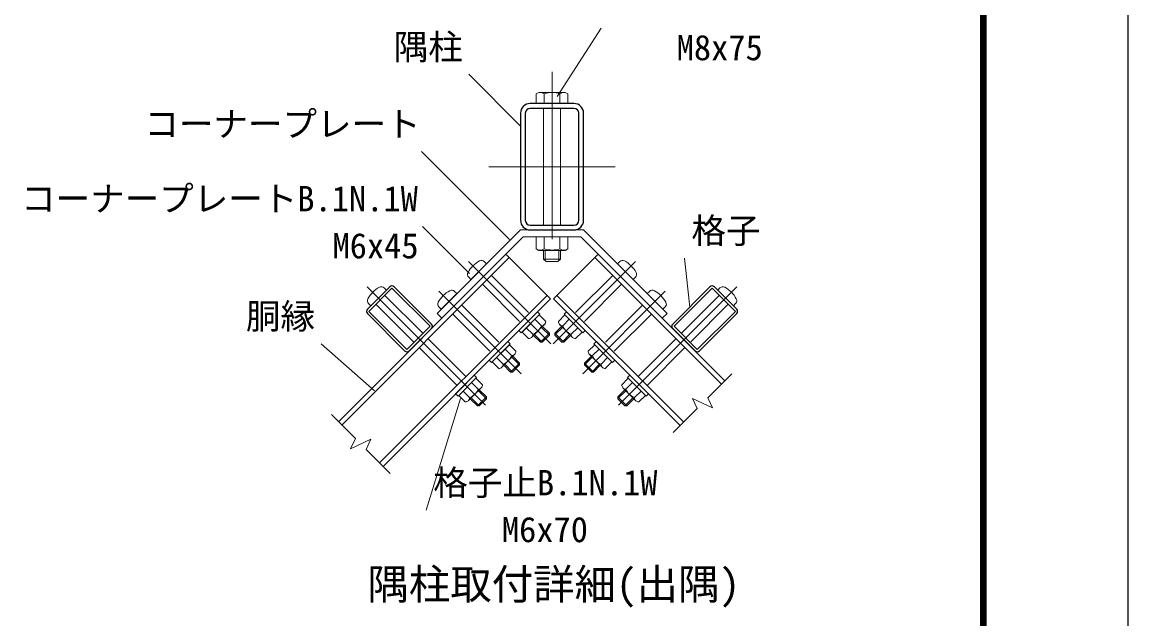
# Model space of a CAD drawing. Units: millimetres, scale not verified. Extents: x -4200 to 4200, y -2970 to 2970.
# Drawn here: x 2099 to 4200, y -269 to 864 of the extents above; entities that cross this region are included whole.
import ezdxf
from ezdxf.enums import TextEntityAlignment as Align

# ---------------------------------------------------------------- set-up
doc = ezdxf.new("R2010")
doc.units = ezdxf.units.MM
doc.header["$LTSCALE"] = 10
doc.linetypes.add('USER1', pattern=[50.8, 31.75, -6.35, 6.35, -6.35])
for name, color, linetype, lineweight in [('0-0_D-TTL', 2, 'Continuous', 25), ('0-1_D-TTL-TXT', 7, 'Continuous', 25), ('0-2_D-BMK', 2, 'USER1', 13), ('0-5_D-STR1', 1, 'Continuous', 25), ('0-6_D-STR3', 3, 'Continuous', 13), ('0-8_D-STR-DIM', 7, 'Continuous', 13), ('0-B_D-STR-TXT', 7, 'Continuous', 13)]:
    doc.layers.add(name, color=color, linetype=linetype, lineweight=lineweight)
doc.styles.add('ＭＳ ゴシック', font='')
doc.styles.get('ＭＳ ゴシック').set_extended_font_data('MS Gothic')

msp = doc.modelspace()

# ---------------------------------------------------------------- linework, layer by layer
at = {"layer": '0-0_D-TTL'}
for points in [[(-4199.92, 2969.8), (4200.08, 2969.8), (4200.08, -2970.2), (-4199.92, -2970.2)], [(-3929.92, 2749.8), (3930.08, 2749.8), (3930.08, -2750.2), (-3929.92, -2750.2)], [(-3927.42, 2747.3), (3927.58, 2747.3), (3927.58, -2747.7), (-3927.42, -2747.7)], [(-3924.92, 2744.8), (3925.08, 2744.8), (3925.08, -2745.2), (-3924.92, -2745.2)], [(-3922.42, 2742.3), (3922.58, 2742.3), (3922.58, -2742.7), (-3922.42, -2742.7)], [(-3919.92, 2739.8), (3920.08, 2739.8), (3920.08, -2740.2), (-3919.92, -2740.2)]]:
    msp.add_lwpolyline(points, close=True, dxfattribs=at)
at = {"layer": '0-2_D-BMK'}
for p, q in [((3106.2, 769.37), (3106.2, 409.37)), ((2986.2, 589.37), (3226.2, 589.37)), ((3104.14, 253.04), (2947.61, 409.57)), ((3108.26, 253.04), (3264.79, 409.57)), ((2755.25, 361.51), (2985.55, 131.21)), ((3457.15, 361.51), (3226.85, 131.21)), ((3047.57, 196.47), (2891.04, 353)), ((3164.83, 196.47), (3321.36, 353))]:
    msp.add_line(p, q, dxfattribs=at)
at = {"layer": '0-5_D-STR1'}
for p, q in [((3147.8, 709.37), (3064.6, 709.37)), ((3147.8, 700.17), (3064.6, 700.17)), ((3046.2, 690.97), (3046.2, 487.77)), ((3055.4, 690.97), (3055.4, 487.77)), ((3157, 487.77), (3157, 690.97)), ((3166.2, 487.77), (3166.2, 690.97)), ((3064.6, 478.57), (3147.8, 478.57)), ((3064.6, 469.37), (3147.8, 469.37)), ((3018.48, 423.55), (2700.28, 105.35)), ((3103.33, 338.7), (3018.48, 423.55)), ((3109.07, 338.7), (3193.92, 423.55)), ((3193.92, 423.55), (3434.32, 183.15)), ((3024.99, 417.05), (2706.79, 98.85)), ((3187.41, 417.05), (3427.81, 176.64)), ((2755.44, 318.9), (2797.86, 361.33)), ((2806.35, 361.33), (2877.06, 290.62)), ((3406.05, 361.33), (3335.34, 290.62)), ((3456.96, 318.9), (3414.54, 361.33)), ((2778.63, 27.01), (3096.83, 345.2)), ((2785.14, 20.5), (3103.33, 338.7)), ((3349.47, 98.3), (3109.07, 338.7)), ((3355.97, 104.8), (3115.57, 345.2)), ((2826.15, 239.7), (2755.44, 310.41)), ((3386.25, 239.7), (3456.96, 310.41)), ((2877.06, 282.13), (2834.63, 239.7)), ((2876.78, 281.85), (2834.92, 239.99)), ((2876.78, 281.85), (2834.92, 239.99)), ((3335.34, 282.13), (3377.77, 239.7)), ((3335.62, 281.85), (3377.48, 239.99))]:
    msp.add_line(p, q, dxfattribs=at)
for points in [[(2802.11, 358.78), (2874.51, 286.37), (2830.39, 242.25), (2757.98, 314.66)], [(3410.29, 358.78), (3337.88, 286.37), (3382.01, 242.25), (3454.42, 314.66)]]:
    msp.add_lwpolyline(points, close=True, dxfattribs=at)
for centre, radius, start, end in [((3064.6, 690.97), 18.4, 90, 180), ((3064.6, 690.97), 9.2, 90, 180), ((3147.8, 690.97), 18.4, 0, 90), ((3147.8, 690.97), 9.2, 0, 90), ((3064.6, 487.77), 18.4, 180, 270), ((3064.6, 487.77), 9.2, 180, 270), ((3147.8, 487.77), 9.2, 270, 0), ((3147.8, 487.77), 18.4, 270, 0), ((2802.11, 357.08), 6, 45, 135), ((3410.29, 357.08), 6, 45, 135), ((2759.68, 314.66), 6, 135, 225), ((3452.72, 314.66), 6, 315, 45), ((2872.82, 286.37), 6, 315, 45), ((3339.58, 286.37), 6, 135, 225), ((2830.39, 243.95), 6, 225, 315), ((3382.01, 243.95), 6, 225, 315)]:
    msp.add_arc(centre, radius, start, end, dxfattribs=at)
at = {"layer": '0-6_D-STR3'}
for p, q in [((3081, 730.57), (3076.18, 727.79)), ((3076.18, 709.37), (3076.18, 727.79)), ((3131.4, 730.57), (3081, 730.57)), ((3091.19, 709.37), (3091.19, 727.79)), ((3121.21, 709.37), (3121.21, 727.79)), ((3131.4, 730.57), (3136.22, 727.79)), ((3136.22, 709.37), (3136.22, 727.79)), ((3136.22, 709.37), (3076.18, 709.37)), ((3090.2, 700.17), (3090.2, 478.57)), ((3122.2, 700.17), (3122.2, 478.57)), ((2887.81, 310.98), (3046.2, 469.37)), ((3046.2, 469.37), (3166.2, 469.37)), ((3166.2, 469.37), (3324.59, 310.98)), ((3051.5, 456.57), (3160.9, 456.57)), ((3076.18, 456.57), (3076.18, 433.47)), ((3076.18, 456.57), (3136.22, 456.57)), ((3091.19, 456.57), (3091.19, 433.47)), ((3121.21, 456.57), (3121.21, 433.47)), ((3136.22, 456.57), (3136.22, 433.47)), ((3160.9, 456.57), (3315.54, 301.93)), ((3076.18, 433.47), (3081.2, 430.57)), ((3081.2, 430.57), (3131.2, 430.57)), ((3090.2, 430.57), (3090.2, 414.17)), ((3093.2, 430.57), (3093.2, 411.17)), ((3119.2, 430.57), (3119.2, 411.17)), ((3122.2, 430.57), (3122.2, 414.17)), ((3136.22, 433.47), (3131.2, 430.57)), ((2952.15, 375.33), (2981.85, 405.03)), ((2977.53, 409.34), (2981.85, 405.03)), ((3090.2, 414.17), (3095, 409.37)), ((3122.2, 414.17), (3090.2, 414.17)), ((3117.4, 409.37), (3095, 409.37)), ((3122.2, 414.17), (3117.4, 409.37)), ((3234.87, 409.34), (3230.55, 405.03)), ((3260.24, 375.33), (3230.55, 405.03)), ((2947.84, 379.65), (2952.15, 375.33)), ((2991.05, 383.11), (3061.46, 312.69)), ((3221.35, 383.11), (3150.94, 312.69)), ((3264.56, 379.65), (3260.24, 375.33)), ((2787.18, 359.28), (2791.5, 354.96)), ((2974.07, 366.13), (3044.49, 295.72)), ((3238.32, 366.13), (3167.91, 295.72)), ((3425.22, 359.28), (3420.9, 354.96)), ((2791.5, 354.96), (2761.8, 325.26)), ((2788.53, 345.2), (2859.81, 273.93)), ((2895.59, 318.76), (2925.28, 348.46)), ((2920.97, 352.78), (2925.28, 348.46)), ((3291.43, 352.78), (3287.11, 348.46)), ((3316.81, 318.76), (3287.11, 348.46)), ((3423.87, 345.2), (3352.59, 273.93)), ((3420.9, 354.96), (3450.6, 325.26)), ((2757.48, 329.58), (2761.8, 325.26)), ((2771.56, 328.23), (2842.84, 256.96)), ((2891.27, 323.08), (2895.59, 318.76)), ((2934.48, 326.54), (3004.89, 256.12)), ((3277.92, 326.54), (3207.51, 256.12)), ((3321.13, 323.08), (3316.81, 318.76)), ((3440.84, 328.23), (3369.56, 256.96)), ((3454.92, 329.58), (3450.6, 325.26)), ((2917.51, 309.57), (2987.92, 239.15)), ((3049.17, 275.48), (3081.7, 308.01)), ((3086.01, 287.43), (3073.56, 299.88)), ((3081.7, 308.01), (3094.14, 295.57)), ((3130.7, 308.01), (3118.26, 295.57)), ((3126.39, 287.43), (3138.83, 299.88)), ((3163.23, 275.48), (3130.7, 308.01)), ((3294.89, 309.57), (3224.48, 239.15)), ((3324.59, 310.98), (3315.54, 301.93)), ((3049.17, 275.48), (3061.61, 263.04)), ((3069.75, 271.17), (3057.3, 283.62)), ((3067.32, 265.35), (3092.15, 290.18)), ((3084.1, 256.11), (3101.07, 273.08)), ((3086.36, 284.39), (3101.07, 269.69)), ((3088.06, 286.09), (3101.07, 273.08)), ((3101.07, 269.69), (3101.07, 273.08)), ((3124.34, 286.09), (3111.33, 273.08)), ((3128.3, 256.11), (3111.33, 273.08)), ((3111.33, 269.69), (3111.33, 273.08)), ((3126.04, 284.39), (3113.02, 271.38)), ((3145.08, 265.35), (3120.25, 290.18)), ((3142.65, 271.17), (3155.1, 283.62)), ((3163.23, 275.48), (3150.78, 263.04)), ((2870.84, 262.9), (2942.68, 191.06)), ((3071.09, 269.12), (3084.1, 256.11)), ((3072.79, 270.82), (3087.49, 256.11)), ((3087.49, 256.11), (3084.1, 256.11)), ((3087.49, 256.11), (3101.07, 269.69)), ((3124.9, 256.11), (3111.33, 269.69)), ((3124.9, 256.11), (3128.3, 256.11)), ((3139.61, 270.82), (3126.6, 257.81)), ((3141.31, 269.12), (3128.3, 256.11)), ((3341.56, 262.9), (3269.72, 191.06)), ((2853.87, 245.93), (2925.71, 174.08)), ((2992.6, 218.91), (3025.13, 251.44)), ((3010.75, 208.78), (3035.58, 233.61)), ((3029.44, 230.87), (3017, 243.31)), ((3025.13, 251.44), (3037.57, 239)), ((3187.27, 251.44), (3174.83, 239)), ((3201.65, 208.78), (3176.82, 233.61)), ((3182.96, 230.87), (3195.4, 243.31)), ((3219.8, 218.91), (3187.27, 251.44)), ((3219.8, 218.91), (3187.27, 251.44)), ((3358.53, 245.93), (3286.69, 174.08)), ((2992.6, 218.91), (3005.05, 206.47)), ((3013.18, 214.6), (3000.73, 227.05)), ((3014.52, 212.55), (3027.53, 199.54)), ((3016.22, 214.25), (3030.93, 199.54)), ((3027.53, 199.54), (3044.5, 216.51)), ((3029.79, 227.82), (3044.5, 213.12)), ((3030.93, 199.54), (3044.5, 213.12)), ((3031.49, 229.52), (3044.5, 216.51)), ((3044.5, 213.12), (3044.5, 216.51)), ((3180.91, 229.52), (3167.9, 216.51)), ((3182.6, 227.82), (3167.9, 213.12)), ((3184.87, 199.54), (3167.9, 216.51)), ((3167.9, 213.12), (3167.9, 216.51)), ((3181.47, 199.54), (3167.9, 213.12)), ((3196.18, 214.25), (3181.47, 199.54)), ((3197.88, 212.55), (3184.87, 199.54)), ((3199.22, 214.6), (3211.67, 227.05)), ((3219.8, 218.91), (3207.35, 206.47)), ((3030.93, 199.54), (3027.53, 199.54)), ((3181.47, 199.54), (3184.87, 199.54)), ((2971.62, 169.65), (2946.79, 144.82)), ((2965.8, 167.23), (2953.36, 179.67)), ((2961.49, 187.8), (2973.93, 175.36)), ((3250.91, 187.8), (3238.47, 175.36)), ((3240.77, 169.65), (3265.61, 144.82)), ((3246.6, 167.23), (3259.04, 179.67)), ((2949.54, 150.96), (2937.09, 163.41)), ((2950.88, 148.91), (2964.46, 135.33)), ((2952.58, 150.61), (2967.85, 135.33)), ((2981.43, 152.31), (2964.46, 135.33)), ((2966.16, 164.18), (2981.43, 148.91)), ((2967.85, 165.88), (2981.43, 152.31)), ((2981.43, 148.91), (2967.85, 135.33)), ((2981.43, 148.91), (2981.43, 152.31)), ((3244.55, 165.88), (3230.97, 152.31)), ((3230.97, 152.31), (3247.94, 135.33)), ((3230.97, 148.91), (3230.97, 152.31)), ((3230.97, 148.91), (3244.55, 135.33)), ((3246.24, 164.18), (3232.67, 150.61)), ((3259.82, 150.61), (3246.24, 137.03)), ((3261.52, 148.91), (3247.94, 135.33)), ((3262.86, 150.96), (3275.31, 163.41)), ((2967.85, 135.33), (2964.46, 135.33)), ((3244.55, 135.33), (3247.94, 135.33))]:
    msp.add_line(p, q, dxfattribs=at)
for points in [[(2887.81, 310.98), (2896.86, 301.93), (3051.5, 456.57)], [(2961.49, 187.8), (2928.96, 155.28), (2941.41, 142.83)], [(3250.91, 187.8), (3283.44, 155.28), (3270.99, 142.83)]]:
    msp.add_lwpolyline(points, dxfattribs=at)
for points in [[(3083.11, 309.42), (3078.59, 313.95), (3043.23, 278.59), (3047.76, 274.07)], [(3133.81, 313.95), (3129.29, 309.42), (3164.64, 274.07), (3169.17, 278.59)], [(3026.54, 252.86), (3022.02, 257.38), (2986.66, 222.03), (2991.19, 217.5)], [(3190.38, 257.38), (3185.86, 252.86), (3221.21, 217.5), (3225.74, 222.03)], [(2962.9, 189.22), (2958.38, 193.74), (2923.02, 158.39), (2927.55, 153.86)], [(3249.5, 189.22), (3254.02, 193.74), (3289.38, 158.39), (3284.85, 153.86)]]:
    msp.add_lwpolyline(points, close=True, dxfattribs=at)
for centre, radius, start, end in [((3083.68, 716.82), 13.29, 55.61585, 124.38415), ((3106.2, 680.43), 49.68, 72.4121, 107.5879), ((3128.72, 716.82), 13.29, 55.61585, 124.38415), ((3083.68, 444.44), 13.29, 235.61585, 304.38416), ((3106.2, 480.83), 49.68, 252.4121, 287.5879), ((3128.72, 444.44), 13.29, 235.61586, 304.38414), ((2995.57, 361.61), 56, 118.92714, 151.07286), ((2972.16, 403.97), 7.6, 45, 118.92714), ((3240.24, 403.97), 7.6, 61.07286, 135), ((3216.83, 361.61), 56, 28.92714, 61.07286), ((2953.21, 385.02), 7.6, 151.07286, 225), ((3259.19, 385.02), 7.6, 315, 28.92714), ((2805.22, 311.55), 56, 118.92714, 151.07286), ((2781.81, 353.91), 7.6, 45, 118.92714), ((3430.59, 353.91), 7.6, 61.07286, 135), ((3407.18, 311.55), 56, 28.92714, 61.07286), ((2762.86, 334.96), 7.6, 151.07286, 225), ((2939, 305.04), 56, 118.92714, 151.07286), ((2915.59, 347.4), 7.6, 45, 118.92714), ((3296.81, 347.4), 7.6, 61.07286, 135), ((3273.4, 305.04), 56, 28.92714, 61.07286), ((3449.54, 334.96), 7.6, 315, 28.92714), ((2896.64, 328.45), 7.6, 151.07286, 225), ((3315.76, 328.45), 7.6, 315, 28.92714), ((3086.1, 295.48), 8.05, 269.39087, 0.60913), ((3126.3, 295.48), 8.05, 179.39087, 270.60913), ((3059.24, 297.94), 28.75, 291.42363, 338.57637), ((3153.15, 297.94), 28.75, 201.42363, 248.57637), ((3061.66, 271.13), 8.09, 269.68187, 0.31813), ((3150.74, 271.13), 8.09, 179.68187, 270.31813), ((3029.53, 238.91), 8.05, 269.39087, 0.60913), ((3182.87, 238.91), 8.05, 179.39087, 270.60913), ((3005.09, 214.56), 8.09, 269.68187, 0.31813), ((3002.68, 241.37), 28.75, 291.42363, 338.57637), ((3209.72, 241.37), 28.75, 201.42363, 248.57637), ((3207.31, 214.56), 8.09, 179.68187, 270.31813), ((2965.85, 175.31), 8.09, 269.68187, 0.31813), ((3246.55, 175.31), 8.09, 179.68187, 270.31813), ((2941.49, 150.88), 8.05, 269.39087, 0.60913), ((2939.04, 177.73), 28.75, 291.42363, 338.57637), ((3273.36, 177.73), 28.75, 201.42363, 248.57637), ((3270.91, 150.88), 8.05, 179.39087, 270.60913)]:
    msp.add_arc(centre, radius, start, end, dxfattribs=at)
at = {"layer": '0-8_D-STR-DIM'}
for p, q in [((3402.1, 150.93), (3447.65, 196.48)), ((3372.78, 149.64), (3381.69, 130.52)), ((3411.01, 131.81), (3372.78, 149.64)), ((3402.1, 150.93), (3411.01, 131.81)), ((3336.13, 84.96), (3381.69, 130.52)), ((2732.51, 73.13), (2686.95, 118.69)), ((2732.51, 73.13), (2723.59, 54.01)), ((2723.59, 54.01), (2761.83, 71.84)), ((2761.83, 71.84), (2752.91, 52.72)), ((2798.47, 7.17), (2752.91, 52.72))]:
    msp.add_line(p, q, dxfattribs=at)
at = {"layer": '0-B_D-STR-TXT'}
for p, q in [((3199.22, 852.4), (3115.65, 722.83)), ((2947.86, 764.8), (3047.55, 665.1)), ((2858.24, 617.97), (3025.11, 451.11)), ((2860, 476.14), (2949.6, 386.54)), ((3357.49, 415.9), (3367.99, 323.05)), ((2667.78, 253.07), (2769.11, 164.09)), ((2867.21, -62.57), (2932.2, 149.54))]:
    msp.add_line(p, q, dxfattribs=at)

# ---------------------------------------------------------------- texts
at = {"layer": '0-1_D-TTL-TXT', "style": 'ＭＳ ゴシック'}
msp.add_text('隅柱取付詳細(出隅)', height=57.7, dxfattribs=at).set_placement((2755.34, -249.45), align=Align.BOTTOM_LEFT)
at = {"layer": '0-B_D-STR-TXT', "style": 'ＭＳ ゴシック'}
for s, p in [('隅柱', (2805.46, 778.4)), ('M8x75', (3342.91, 777.15)), ('コーナープレート', (2331.69, 632.17)), ('コーナープレートB.1N.1W', (2097.55, 490.34)), ('格子', (3370.94, 429.62)), ('M6x45', (2689.09, 400.89)), ('胴縁', (2524.63, 267.04)), ('格子止B.1N.1W', (2880.66, -48.85)), ('M6x70', (3010.9, -137.82))]:
    msp.add_text(s, height=48.09, dxfattribs=at).set_placement(p, align=Align.BOTTOM_LEFT)

doc.saveas('drawing.dxf')
